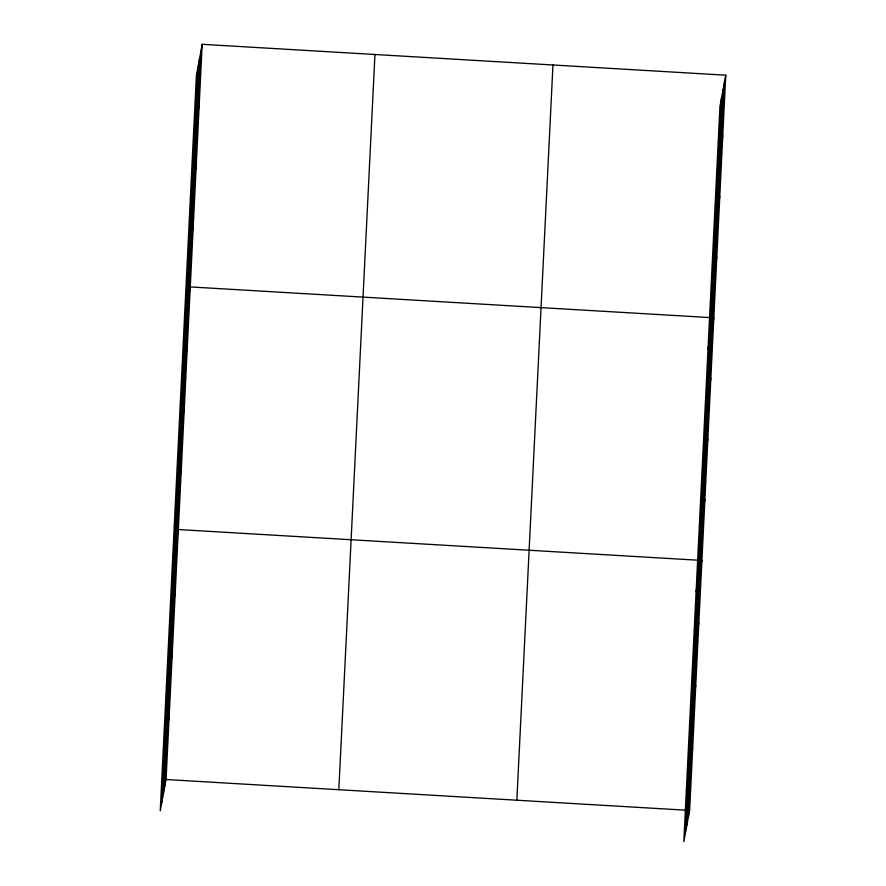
<?xml version="1.0" encoding="UTF-8"?>
<svg xmlns="http://www.w3.org/2000/svg" width="886" height="886" viewBox="0 0 886 886"><rect width="100%" height="100%" fill="white"/><g stroke="black" fill="none" stroke-linecap="round" stroke-linejoin="round"><path stroke-width="1.33" d="M161.773 802.616L197.899 67.402M163.345 794.177L199.461 58.952M164.862 785.982L200.989 50.757M202.185 44.3L196.382 75.587L160.255 810.812L166.059 779.514L202.185 44.3L725.745 75.188L689.618 810.413L683.815 841.7L719.941 106.486L725.745 75.188M338.829 789.714L374.955 54.489M516.848 800.213L552.964 64.999M685.332 833.505L721.459 98.291M686.905 825.065L723.02 89.851M688.422 816.87L724.549 81.656M197.999 111.414L199.206 104.958M195.02 172.072L196.216 165.616M192.04 232.73L193.237 226.262M184.465 318.218L190.257 286.92L709.708 317.565M186.082 354.035L187.278 347.578M183.103 414.692L184.299 408.236M180.124 475.35L181.32 468.882M172.537 560.838L178.341 529.54L697.791 560.196M174.077 598.493L175.273 592.036M170.998 660.989L172.194 654.532M167.93 723.485L169.126 717.018M721.558 142.314L722.766 135.846M718.579 202.96L719.786 196.504M715.6 263.618L716.796 257.161M708.025 349.106L713.817 317.808M709.642 384.934L710.838 378.466M706.663 445.58L707.859 439.124M703.683 506.238L704.879 499.782M696.097 591.726L701.9 560.439M697.636 629.392L698.832 622.924M694.558 691.888L695.765 685.421M691.49 754.374L692.686 747.917M166.059 779.514L689.618 810.413"/></g></svg>
